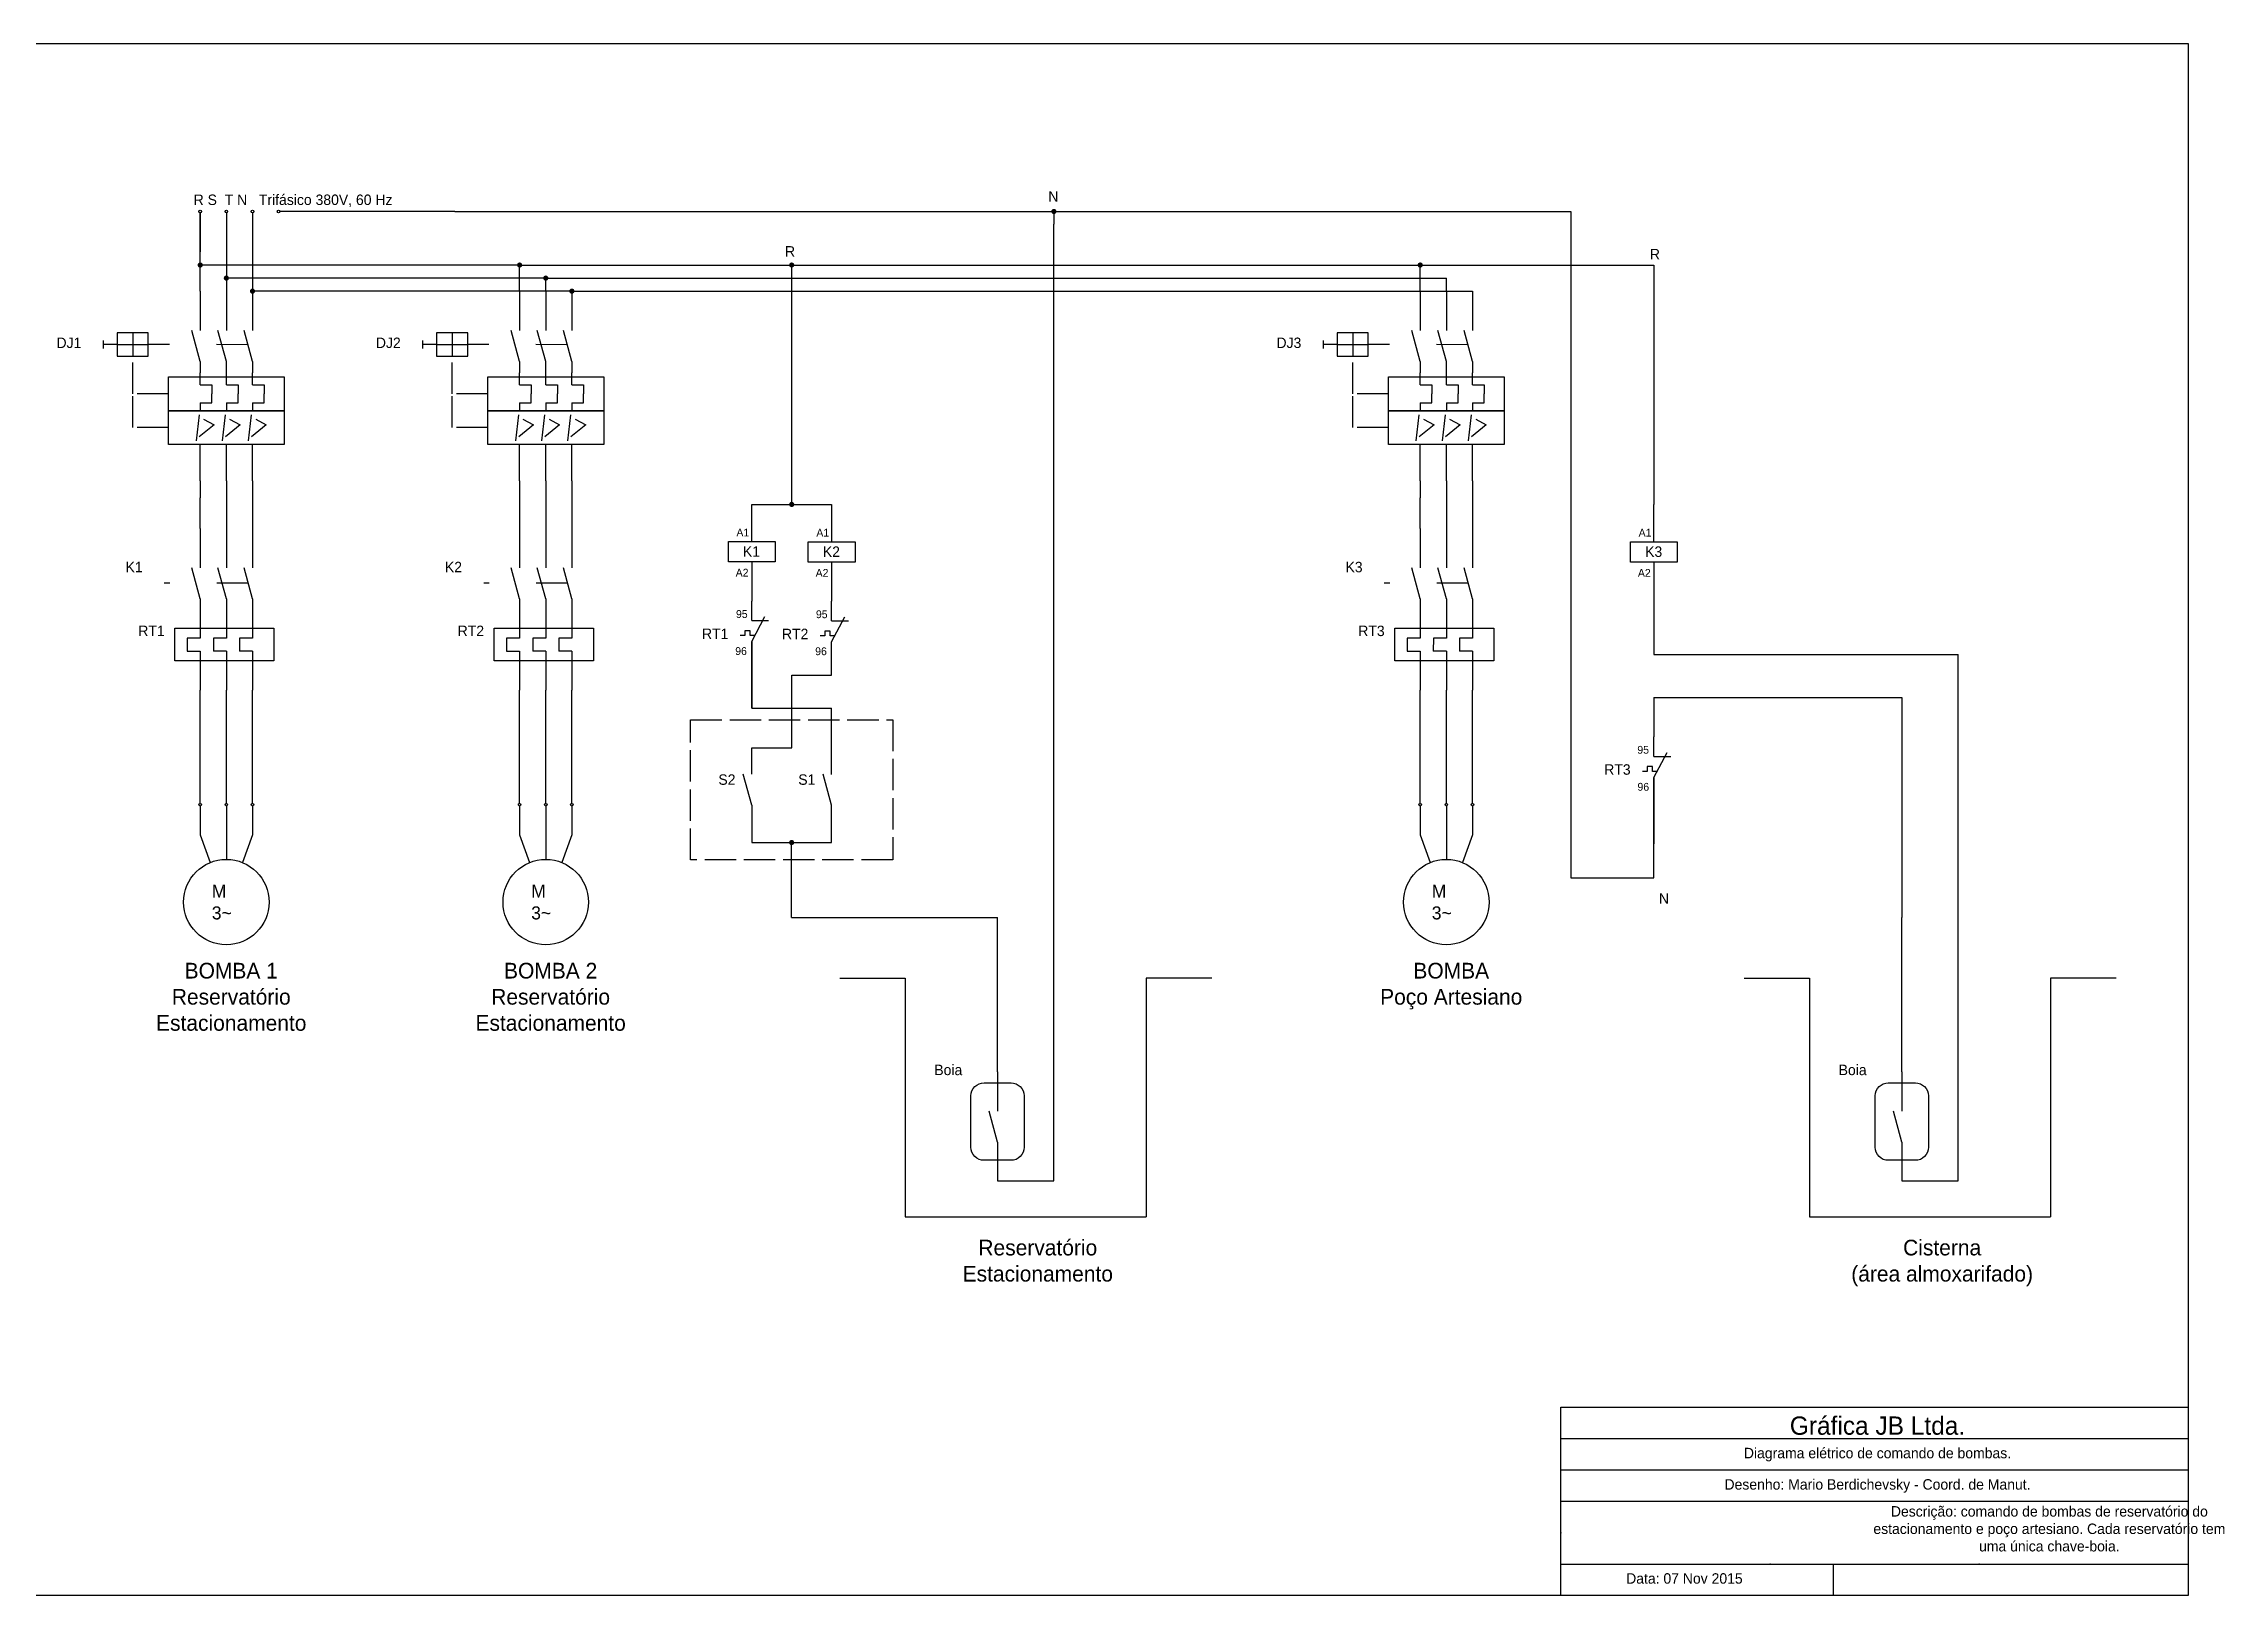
# Model space of a CAD drawing. Header units: millimetres. Extents: x 3664 to 5358, y 483 to 1077.
# Drawn here: x 4524 to 5358, y 483 to 1077 of the extents above; entities that cross this region are included whole.
import ezdxf

# ---------------------------------------------------------------- set-up
doc = ezdxf.new("R2010")
doc.units = ezdxf.units.MM
doc.linetypes.add('ACAD_ISO02W100', pattern=[15, 12, -3])
doc.linetypes.add('ACAD_ISO03W100', pattern=[30, 12, -18])

msp = doc.modelspace()

# ---------------------------------------------------------------- hatches: boundary and pattern name
h = msp.add_hatch(color=256)
edge = h.paths.add_edge_path()
edge.add_arc((4910.26, 1012.65), 1, 0, 360)
h = msp.add_hatch(color=256)
edge = h.paths.add_edge_path()
edge.add_arc((4583.54, 992.15), 1, 0, 360)
h = msp.add_hatch(color=256)
edge = h.paths.add_edge_path()
edge.add_arc((4593.54, 987.15), 1, 0, 360)
h = msp.add_hatch(color=256)
edge = h.paths.add_edge_path()
edge.add_arc((4705.78, 992.15), 1, 0, 360)
h = msp.add_hatch(color=256)
edge = h.paths.add_edge_path()
edge.add_arc((4715.78, 987.15), 1, 0, 360)
h = msp.add_hatch(color=256)
edge = h.paths.add_edge_path()
edge.add_arc((4809.91, 992.15), 1, 0, 360)
h = msp.add_hatch(color=256)
edge = h.paths.add_edge_path()
edge.add_arc((5050.46, 992.15), 1, 0, 360)
h = msp.add_hatch(color=256)
edge = h.paths.add_edge_path()
edge.add_arc((4603.54, 982.15), 1, 0, 360)
h = msp.add_hatch(color=256)
edge = h.paths.add_edge_path()
edge.add_arc((4725.78, 982.15), 1, 0, 360)
h = msp.add_hatch(color=256)
edge = h.paths.add_edge_path()
edge.add_arc((4809.91, 900.51), 1, 0, 360, ccw=False)
h = msp.add_hatch(color=256)
edge = h.paths.add_edge_path()
edge.add_arc((4809.89, 771.09), 1, 0, 360)

# ---------------------------------------------------------------- linework, layer by layer
for p, q in [((4583.54, 1012.15), (4583.54, 997.15)), ((4583.54, 982.15), (4583.54, 1012.15)), ((4593.54, 1012.15), (4593.54, 997.15)), ((4603.54, 1012.15), (4603.54, 997.15)), ((4680.98, 1012.65), (4614.04, 1012.65)), ((4680.98, 1012.65), (4910.26, 1012.65)), ((4910.26, 1012.65), (4910.26, 1007.81)), ((4910.26, 1012.65), (5108.16, 1012.65)), ((5108.16, 1012.65), (5108.16, 982.15)), ((4910.26, 641.53), (4910.26, 1007.81)), ((4593.54, 997.15), (4593.54, 982.15)), ((4603.54, 997.15), (4603.54, 982.15)), ((4650.98, 992.15), (4583.54, 992.15)), ((4650.98, 987.15), (4593.54, 987.15)), ((4705.78, 992.15), (4977.31, 992.15)), ((4715.78, 987.15), (4977.31, 987.15)), ((4809.91, 978.47), (4809.91, 992.15)), ((4977.31, 992.15), (5050.46, 992.15)), ((4977.31, 987.15), (5060.46, 987.15)), ((5050.46, 992.15), (5109.81, 992.15)), ((5050.46, 982.15), (5050.46, 992.15)), ((5060.46, 982.15), (5060.46, 987.15)), ((5109.81, 992.15), (5139.92, 992.15)), ((5139.92, 992.15), (5139.92, 900.44)), ((4583.54, 982.15), (4583.54, 967.15)), ((4593.54, 982.15), (4593.54, 967.15)), ((4603.54, 982.15), (4603.54, 967.15)), ((4650.98, 982.15), (4603.54, 982.15)), ((4725.78, 982.15), (4650.98, 982.15)), ((4705.78, 982.15), (4705.78, 967.15)), ((4715.78, 982.15), (4715.78, 967.15)), ((4725.78, 982.15), (4725.78, 967.15)), ((4725.78, 982.15), (4977.31, 982.15)), ((4809.91, 900.51), (4809.91, 978.47)), ((4977.31, 982.15), (5070.46, 982.15)), ((5050.46, 982.15), (5050.46, 967.15)), ((5060.46, 982.15), (5060.46, 967.15)), ((5070.46, 982.15), (5070.46, 967.15)), ((5108.16, 982.15), (5108.16, 757.57)), ((4583.54, 955.24), (4580.31, 967.15)), ((4593.54, 955.24), (4590.31, 967.15)), ((4603.54, 955.24), (4600.31, 967.15)), ((4705.78, 955.24), (4702.54, 967.15)), ((4715.78, 955.24), (4712.54, 967.15)), ((4725.78, 955.24), (4722.54, 967.15)), ((5050.46, 955.24), (5047.22, 967.15)), ((5060.46, 955.24), (5057.22, 967.15)), ((5070.46, 955.24), (5067.22, 967.15)), ((4583.54, 955.24), (4583.54, 950.85)), ((4593.54, 950.85), (4593.54, 955.24)), ((4603.54, 955.24), (4603.54, 950.85)), ((4705.78, 955.24), (4705.78, 950.85)), ((4715.78, 950.85), (4715.78, 955.24)), ((4725.78, 955.24), (4725.78, 950.85)), ((5050.46, 955.24), (5050.46, 950.85)), ((5060.46, 950.85), (5060.46, 955.24)), ((5070.46, 955.24), (5070.46, 950.85)), ((4583.54, 946.31), (4583.54, 950.85)), ((4583.54, 946.31), (4588.01, 946.31)), ((4588.01, 946.31), (4588.01, 942.84)), ((4593.54, 946.31), (4593.54, 950.85)), ((4593.54, 946.31), (4598.01, 946.31)), ((4598.01, 946.31), (4598.01, 942.84)), ((4603.54, 946.31), (4603.54, 950.85)), ((4603.54, 946.31), (4608.01, 946.31)), ((4608.01, 946.31), (4608.01, 942.84)), ((4705.78, 946.31), (4705.78, 950.85)), ((4705.78, 946.31), (4710.25, 946.31)), ((4710.25, 946.31), (4710.25, 942.84)), ((4715.78, 946.31), (4715.78, 950.85)), ((4715.78, 946.31), (4720.25, 946.31)), ((4720.25, 946.31), (4720.25, 942.84)), ((4725.78, 946.31), (4725.78, 950.85)), ((4725.78, 946.31), (4730.25, 946.31)), ((4730.25, 946.31), (4730.25, 942.84)), ((5050.46, 946.31), (5050.46, 950.85)), ((5050.46, 946.31), (5054.93, 946.31)), ((5054.93, 946.31), (5054.93, 942.84)), ((5060.46, 946.31), (5060.46, 950.85)), ((5060.46, 946.31), (5064.93, 946.31)), ((5064.93, 946.31), (5064.93, 942.84)), ((5070.46, 946.31), (5070.46, 950.85)), ((5070.46, 946.31), (5074.93, 946.31)), ((5074.93, 946.31), (5074.93, 942.84)), ((4582.05, 924.83), (4583.2, 934.84)), ((4583.54, 939.37), (4588.01, 939.37)), ((4583.54, 939.37), (4583.54, 936.37)), ((4588.01, 939.37), (4588.01, 942.84)), ((4592.05, 924.83), (4593.2, 934.84)), ((4593.54, 939.37), (4598.01, 939.37)), ((4593.54, 939.37), (4593.54, 936.37)), ((4598.01, 939.37), (4598.01, 942.84)), ((4602.05, 924.83), (4603.2, 934.84)), ((4603.54, 939.37), (4608.01, 939.37)), ((4603.54, 939.37), (4603.54, 936.37)), ((4608.01, 939.37), (4608.01, 942.84)), ((4704.29, 924.83), (4705.44, 934.84)), ((4705.78, 939.37), (4710.25, 939.37)), ((4705.78, 939.37), (4705.78, 936.37)), ((4710.25, 939.37), (4710.25, 942.84)), ((4714.29, 924.83), (4715.44, 934.84)), ((4715.78, 939.37), (4720.25, 939.37)), ((4715.78, 939.37), (4715.78, 936.37)), ((4720.25, 939.37), (4720.25, 942.84)), ((4724.29, 924.83), (4725.44, 934.84)), ((4725.78, 939.37), (4730.25, 939.37)), ((4725.78, 939.37), (4725.78, 936.37)), ((4730.25, 939.37), (4730.25, 942.84)), ((5048.96, 924.83), (5050.11, 934.84)), ((5050.46, 939.37), (5054.93, 939.37)), ((5050.46, 939.37), (5050.46, 936.37)), ((5054.93, 939.37), (5054.93, 942.84)), ((5058.96, 924.83), (5060.11, 934.84)), ((5060.46, 939.37), (5064.93, 939.37)), ((5060.46, 939.37), (5060.46, 936.37)), ((5064.93, 939.37), (5064.93, 942.84)), ((5068.96, 924.83), (5070.11, 934.84)), ((5070.46, 939.37), (5074.93, 939.37)), ((5070.46, 939.37), (5070.46, 936.37)), ((5074.93, 939.37), (5074.93, 942.84)), ((4588.83, 930.94), (4583.18, 926.33)), ((4584.8, 933.2), (4588.83, 930.94)), ((4598.83, 930.94), (4593.18, 926.33)), ((4594.8, 933.2), (4598.83, 930.94)), ((4608.83, 930.94), (4603.18, 926.33)), ((4604.8, 933.2), (4608.83, 930.94)), ((4711.07, 930.94), (4705.42, 926.33)), ((4707.04, 933.2), (4711.07, 930.94)), ((4721.07, 930.94), (4715.42, 926.33)), ((4717.04, 933.2), (4721.07, 930.94)), ((4731.07, 930.94), (4725.42, 926.33)), ((4727.04, 933.2), (4731.07, 930.94)), ((5055.74, 930.94), (5050.1, 926.33)), ((5051.72, 933.2), (5055.74, 930.94)), ((5065.74, 930.94), (5060.1, 926.33)), ((5061.72, 933.2), (5065.74, 930.94)), ((5075.74, 930.94), (5070.1, 926.33)), ((5071.72, 933.2), (5075.74, 930.94)), ((4583.54, 909.58), (4583.54, 923.43)), ((4593.54, 909.58), (4593.54, 923.43)), ((4603.54, 909.58), (4603.54, 923.43)), ((4705.78, 909.58), (4705.78, 923.43)), ((4715.78, 909.58), (4715.78, 923.43)), ((4725.78, 909.58), (4725.78, 923.43)), ((5050.46, 909.58), (5050.46, 923.43)), ((5060.46, 909.58), (5060.46, 923.43)), ((5070.46, 909.58), (5070.46, 923.43)), ((4583.54, 909.58), (4583.54, 902.98)), ((4583.54, 891.27), (4583.54, 902.98)), ((4593.54, 909.58), (4593.54, 902.98)), ((4593.54, 902.98), (4593.54, 891.27)), ((4603.54, 909.58), (4603.54, 902.98)), ((4603.54, 902.98), (4603.54, 891.27)), ((4705.78, 909.58), (4705.78, 902.98)), ((4705.78, 902.98), (4705.78, 891.27)), ((4715.78, 909.58), (4715.78, 902.98)), ((4715.78, 902.98), (4715.78, 891.27)), ((4725.78, 909.58), (4725.78, 902.98)), ((4725.78, 902.98), (4725.78, 891.27)), ((5050.46, 909.58), (5050.46, 902.98)), ((5050.46, 891.27), (5050.46, 902.98)), ((5060.46, 909.58), (5060.46, 902.98)), ((5060.46, 902.98), (5060.46, 891.27)), ((5070.46, 909.58), (5070.46, 902.98)), ((5070.46, 902.98), (5070.46, 891.27)), ((4794.62, 886.24), (4794.62, 900.51)), ((4794.62, 900.51), (4825.2, 900.51)), ((4825.2, 900.51), (4825.2, 886.24)), ((5139.92, 886.17), (5139.92, 900.44)), ((4583.54, 891.27), (4583.54, 876.27)), ((4593.54, 891.27), (4593.54, 876.27)), ((4603.54, 891.27), (4603.54, 876.27)), ((4705.78, 891.27), (4705.78, 876.27)), ((4715.78, 891.27), (4715.78, 876.27)), ((4725.78, 891.27), (4725.78, 876.27)), ((5050.46, 891.27), (5050.46, 876.27)), ((5060.46, 891.27), (5060.46, 876.27)), ((5070.46, 891.27), (5070.46, 876.27)), ((4794.6, 878.52), (4794.6, 863.52)), ((4825.2, 878.44), (4825.2, 863.44)), ((5139.91, 878.44), (5139.91, 843.09)), ((4583.54, 864.37), (4580.31, 876.27)), ((4593.54, 864.37), (4590.31, 876.27)), ((4603.54, 864.37), (4600.31, 876.27)), ((4705.78, 864.37), (4702.54, 876.27)), ((4715.78, 864.37), (4712.54, 876.27)), ((4725.78, 864.37), (4722.54, 876.27)), ((5050.46, 864.37), (5047.22, 876.27)), ((5060.46, 864.37), (5057.22, 876.27)), ((5070.46, 864.37), (5067.22, 876.27)), ((4583.54, 864.37), (4583.54, 849.37)), ((4593.54, 864.37), (4593.54, 849.37)), ((4603.54, 864.37), (4603.54, 849.37)), ((4705.78, 864.37), (4705.78, 849.37)), ((4715.78, 864.37), (4715.78, 849.37)), ((4725.78, 864.37), (4725.78, 849.37)), ((4794.6, 856.02), (4794.6, 863.52)), ((4825.2, 855.94), (4825.2, 863.44)), ((5050.46, 864.37), (5050.46, 849.37)), ((5060.46, 864.37), (5060.46, 849.37)), ((5070.46, 864.37), (5070.46, 849.37)), ((4794.6, 848), (4799.66, 857.58)), ((4794.6, 856.02), (4801.03, 856.02)), ((4825.2, 847.93), (4830.26, 857.51)), ((4825.2, 855.94), (4831.63, 855.94)), ((4578.58, 849.37), (4578.56, 844.37)), ((4578.56, 844.37), (4583.54, 844.37)), ((4583.54, 844.37), (4583.54, 829.37)), ((4588.58, 849.37), (4588.56, 844.39)), ((4593.54, 844.37), (4588.56, 844.39)), ((4593.54, 844.37), (4593.54, 829.37)), ((4598.58, 849.37), (4598.56, 844.39)), ((4603.54, 844.37), (4598.56, 844.39)), ((4603.54, 844.37), (4603.54, 829.37)), ((4700.81, 849.37), (4700.8, 844.37)), ((4700.8, 844.37), (4705.78, 844.37)), ((4705.78, 844.37), (4705.78, 829.37)), ((4710.81, 849.37), (4710.8, 844.39)), ((4715.78, 844.37), (4710.8, 844.39)), ((4715.78, 844.37), (4715.78, 829.37)), ((4720.81, 849.37), (4720.8, 844.39)), ((4725.78, 844.37), (4720.8, 844.39)), ((4725.78, 844.37), (4725.78, 829.37)), ((4794.6, 822.55), (4794.6, 848)), ((4794.6, 848), (4794.6, 822.55)), ((4825.2, 835.11), (4825.2, 847.93)), ((5045.49, 849.37), (5045.47, 844.37)), ((5045.47, 844.37), (5050.46, 844.37)), ((5050.46, 844.37), (5050.46, 829.37)), ((5055.49, 849.37), (5055.47, 844.39)), ((5060.46, 844.37), (5055.47, 844.39)), ((5060.46, 844.37), (5060.46, 829.37)), ((5065.49, 849.37), (5065.47, 844.39)), ((5070.46, 844.37), (5065.47, 844.39)), ((5070.46, 844.37), (5070.46, 829.37)), ((5139.91, 843.09), (5179.85, 843.09)), ((5179.85, 843.09), (5256.36, 843.09)), ((5256.36, 641.53), (5256.36, 843.09)), ((4809.9, 807.31), (4809.9, 835.11)), ((4809.9, 835.11), (4825.2, 835.11)), ((4583.54, 786.07), (4583.54, 829.37)), ((4593.54, 786.07), (4593.54, 829.37)), ((4603.54, 786.07), (4603.54, 829.37)), ((4705.78, 786.07), (4705.78, 829.37)), ((4715.78, 786.07), (4715.78, 829.37)), ((4725.78, 786.07), (4725.78, 829.37)), ((5050.46, 786.07), (5050.46, 829.37)), ((5060.46, 786.07), (5060.46, 829.37)), ((5070.46, 786.07), (5070.46, 829.37)), ((5139.91, 826.55), (5139.91, 811.55)), ((5139.91, 826.55), (5179.85, 826.55)), ((5179.85, 826.55), (5234.79, 826.55)), ((5234.79, 826.55), (5234.79, 742.45)), ((4794.6, 822.55), (4825.2, 822.55)), ((4825.2, 797.19), (4825.2, 822.55)), ((5139.91, 804.05), (5139.91, 811.55)), ((4794.6, 797.26), (4794.6, 807.31)), ((4794.6, 807.31), (4809.9, 807.31)), ((5139.91, 796.03), (5144.96, 805.61)), ((5139.91, 804.05), (5146.33, 804.05)), ((4794.6, 785.36), (4791.37, 797.26)), ((4825.18, 785.36), (4821.95, 797.26)), ((5139.91, 770.59), (5139.91, 796.03)), ((5139.91, 796.03), (5139.91, 770.59)), ((4583.54, 785.07), (4583.54, 774.03)), ((4593.54, 785.07), (4593.54, 764.64)), ((4603.54, 785.07), (4603.54, 774.03)), ((4705.78, 785.07), (4705.78, 774.03)), ((4715.78, 785.07), (4715.78, 764.64)), ((4725.78, 785.07), (4725.78, 774.03)), ((4794.6, 785.36), (4794.6, 771.09)), ((4825.18, 771.09), (4825.18, 785.36)), ((5050.46, 785.07), (5050.46, 774.03)), ((5060.46, 785.07), (5060.46, 764.64)), ((5070.46, 785.07), (5070.46, 774.03)), ((4583.54, 774.03), (4587.35, 763.42)), ((4603.54, 774.03), (4599.73, 763.42)), ((4705.78, 774.03), (4709.58, 763.42)), ((4725.78, 774.03), (4721.97, 763.42)), ((4794.6, 771.09), (4825.18, 771.09)), ((4809.89, 742.45), (4809.89, 771.09)), ((5050.46, 774.03), (5054.26, 763.42)), ((5070.46, 774.03), (5066.65, 763.42)), ((5139.91, 757.57), (5139.91, 770.59)), ((5108.16, 757.57), (5139.91, 757.57)), ((4809.89, 742.45), (4888.68, 742.45)), ((4888.68, 683.28), (4888.68, 742.45)), ((5234.79, 683.28), (5234.79, 742.45)), ((4828.3, 719.19), (4853.33, 719.19)), ((4853.33, 719.19), (4853.33, 627.78)), ((4970.64, 719.19), (4945.62, 719.19)), ((4945.62, 719.19), (4945.62, 627.78)), ((5174.4, 719.19), (5199.43, 719.19)), ((5199.43, 719.19), (5199.43, 627.78)), ((5316.75, 719.19), (5291.72, 719.19)), ((5291.72, 719.19), (5291.72, 627.78)), ((4888.68, 683.28), (4888.68, 668.28)), ((5234.79, 683.28), (5234.79, 668.28)), ((4888.68, 656.38), (4885.45, 668.28)), ((5234.79, 656.38), (5231.56, 668.28)), ((4888.68, 656.38), (4888.68, 641.53)), ((5234.79, 656.38), (5234.79, 641.53)), ((4888.68, 641.53), (4910.26, 641.53)), ((5234.79, 641.53), (5256.36, 641.53)), ((4853.33, 627.78), (4945.62, 627.78)), ((5199.43, 627.78), (5291.72, 627.78)), ((5104.33, 482.91), (5104.33, 554.91)), ((5104.33, 554.91), (5344.33, 554.91)), ((5104.33, 542.91), (5344.33, 542.91)), ((5344.33, 542.91), (5344.33, 482.91)), ((5104.33, 530.91), (5344.33, 530.91)), ((5104.33, 518.91), (5344.33, 518.91)), ((5104.33, 494.91), (5344.33, 494.91)), ((5208.54, 494.91), (5208.54, 482.91)), ((5344.33, 482.91), (5104.33, 482.91))]:
    msp.add_line(p, q)
at = {"linetype": 'ACAD_ISO03W100'}
for p, q in [((4546.35, 963.3), (4546.35, 960.17)), ((4551.74, 961.73), (4546.35, 961.73)), ((4551.74, 961.73), (4563.66, 961.73)), ((4557.7, 966.21), (4557.7, 957.25)), ((4601.8, 961.66), (4563.66, 961.73)), ((4668.59, 963.3), (4668.59, 960.17)), ((4673.97, 961.73), (4668.59, 961.73)), ((4673.97, 961.73), (4685.9, 961.73)), ((4679.94, 966.21), (4679.94, 957.25)), ((4724.03, 961.66), (4685.9, 961.73)), ((5013.27, 963.3), (5013.27, 960.17)), ((5018.65, 961.73), (5013.27, 961.73)), ((5018.65, 961.73), (5030.58, 961.73)), ((5024.61, 966.21), (5024.61, 957.25)), ((5068.71, 961.66), (5030.58, 961.73)), ((4557.7, 942.84), (4557.7, 957.25)), ((4679.94, 942.84), (4679.94, 957.25)), ((5024.61, 942.84), (5024.61, 957.25)), ((4571.36, 942.84), (4557.7, 942.84)), ((4557.7, 929.9), (4557.7, 942.84)), ((4693.6, 942.84), (4679.94, 942.84)), ((4679.94, 929.9), (4679.94, 942.84)), ((5038.28, 942.84), (5024.61, 942.84)), ((5024.61, 929.9), (5024.61, 942.84)), ((4571.36, 929.9), (4557.7, 929.9)), ((4693.6, 929.9), (4679.94, 929.9)), ((5038.28, 929.9), (5024.61, 929.9)), ((4601.92, 870.32), (4569.78, 870.38)), ((4724.16, 870.32), (4692.02, 870.38)), ((5068.84, 870.32), (5036.7, 870.38))]:
    msp.add_line(p, q, dxfattribs=at)
for points in [[(4504.33, 1076.91), (5344.33, 1076.91), (5344.33, 482.91), (4504.33, 482.91)], [(4571.36, 949.32), (4615.72, 949.32), (4615.72, 936.37), (4571.36, 936.37)], [(4693.6, 949.32), (4737.95, 949.32), (4737.95, 936.37), (4693.6, 936.37)], [(5038.28, 949.32), (5082.63, 949.32), (5082.63, 936.37), (5038.28, 936.37)], [(4571.36, 936.37), (4615.72, 936.37), (4615.72, 923.43), (4571.36, 923.43)], [(4693.6, 936.37), (4737.95, 936.37), (4737.95, 923.43), (4693.6, 923.43)], [(5038.28, 936.37), (5082.63, 936.37), (5082.63, 923.43), (5038.28, 923.43)], [(4785.66, 886.32), (4803.55, 886.32), (4803.55, 878.52), (4785.66, 878.52)], [(4816.26, 886.24), (4834.15, 886.24), (4834.15, 878.44), (4816.26, 878.44)], [(5130.96, 886.24), (5148.85, 886.24), (5148.85, 878.44), (5130.96, 878.44)], [(4573.82, 853.15), (4611.77, 853.15), (4611.77, 840.62), (4573.82, 840.62)], [(4696.06, 853.15), (4734.01, 853.15), (4734.01, 840.62), (4696.06, 840.62)], [(5040.73, 853.15), (5078.69, 853.15), (5078.69, 840.62), (5040.73, 840.62)]]:
    msp.add_lwpolyline(points, close=True)
for points in [[(4705.78, 982.15), (4705.78, 992.15), (4650.98, 992.15)], [(4715.78, 982.15), (4715.78, 987.15), (4650.98, 987.15)], [(4795.81, 850.29), (4794.04, 850.29), (4794.04, 852.13), (4791.96, 852.13), (4791.96, 850.29), (4790.19, 850.29)], [(4826.41, 850.21), (4824.65, 850.21), (4824.65, 852.05), (4822.56, 852.05), (4822.56, 850.21), (4820.79, 850.21)], [(4583.54, 849.37), (4578.58, 849.37)], [(4593.54, 849.37), (4588.58, 849.37)], [(4603.54, 849.37), (4598.58, 849.37)], [(4705.78, 849.37), (4700.81, 849.37)], [(4715.78, 849.37), (4710.81, 849.37)], [(4725.78, 849.37), (4720.81, 849.37)], [(5050.46, 849.37), (5045.49, 849.37)], [(5060.46, 849.37), (5055.49, 849.37)], [(5070.46, 849.37), (5065.49, 849.37)], [(5141.11, 798.32), (5139.35, 798.32), (5139.35, 800.16), (5137.26, 800.16), (5137.26, 798.32), (5135.5, 798.32)]]:
    msp.add_lwpolyline(points)
for points in [[(4563.66, 966.21), (4551.74, 966.21), (4551.74, 957.25), (4563.66, 957.25)], [(4685.9, 966.21), (4673.97, 966.21), (4673.97, 957.25), (4685.9, 957.25)], [(5030.58, 966.21), (5018.65, 966.21), (5018.65, 957.25), (5030.58, 957.25)]]:
    msp.add_lwpolyline(points, close=True, dxfattribs=at)
at = {"linetype": 'ACAD_ISO02W100'}
msp.add_lwpolyline([(4771.2, 818.12), (4848.61, 818.12), (4848.6, 764.42), (4771.19, 764.42)], close=True, dxfattribs=at)
for points in [[(4883.51, 679.11), (4893.86, 679.11, -0.414214), (4898.86, 674.11), (4898.86, 654.44, -0.414214), (4893.86, 649.44), (4883.51, 649.44, -0.414214), (4878.51, 654.44), (4878.51, 674.11, -0.414214)], [(5229.61, 679.11), (5239.97, 679.11, -0.414214), (5244.97, 674.11), (5244.97, 654.44, -0.414214), (5239.97, 649.44), (5229.61, 649.44, -0.414214), (5224.61, 654.44), (5224.61, 674.11, -0.414214)]]:
    msp.add_lwpolyline(points, format="xyb", close=True)
for centre, radius in [((4583.54, 1012.65), 0.5), ((4593.54, 1012.65), 0.5), ((4603.54, 1012.65), 0.5), ((4613.54, 1012.65), 0.5), ((4583.54, 785.57), 0.5), ((4593.54, 785.57), 0.5), ((4603.54, 785.57), 0.5), ((4705.78, 785.57), 0.5), ((4715.78, 785.57), 0.5), ((4725.78, 785.57), 0.5), ((5050.46, 785.57), 0.5), ((5060.46, 785.57), 0.5), ((5070.46, 785.57), 0.5), ((4593.54, 748.29), 16.35), ((4715.78, 748.29), 16.35), ((5060.46, 748.29), 16.35)]:
    msp.add_circle(centre, radius)
for p in [(5104.33, 530.91), (5104.33, 518.91), (5104.33, 506.91), (5104.33, 494.91), (5184.33, 494.91), (5264.33, 494.91)]:
    msp.add_point(p)

# ---------------------------------------------------------------- texts
at = {"linetype": 'ACAD_ISO03W100'}
for s, insert, char_height, width, attachment_point in [(' {\\H1.6x;R S  T N   Trifásico 380V, 60 Hz}', (4580.09, 1019.13), 2.5, 146.4157, 1), (' {\\H1.6x;N}', (4907.2, 1020.39), 2.5, 12.1355, 1), (' {\\H1.6x;R}', (4806.42, 999.37), 2.5, 12.1355, 1), (' {\\H1.6x;R}', (5137.42, 998.32), 2.5, 12.1355, 1), (' DJ1', (4527.04, 964.38), 4, 16.5758, 1), (' DJ2', (4649.28, 964.38), 4, 15.9575, 1), (' DJ3', (4993.96, 964.38), 4, 16.5758, 1), ('A1', (4788.75, 891.25), 3, 12.2722, 1), ('A1', (4819.35, 891.18), 3, 12.2722, 1), ('A1', (5134.05, 891.18), 3, 12.2722, 1), ('  {\\H1.6x;K1}', (4553.08, 878.54), 2.5, 14.1027, 1), ('  {\\H1.6x;K2}', (4675.32, 878.54), 2.5, 14.1027, 1), (' {\\H1.6x;K1}', (4790.3, 884.5), 2.5, 9.0429, 1), (' {\\H1.6x;K2}', (4820.9, 884.42), 2.5, 11.8803, 1), ('  {\\H1.6x;K3}', (5020, 878.54), 2.5, 14.1027, 1), (' {\\H1.6x;K3}', (5135.61, 884.42), 2.5, 16.5983, 1), ('A2', (4788.47, 875.88), 3, 12.2722, 1), ('A2', (4819.07, 875.81), 3, 12.2722, 1), ('A2', (5133.77, 875.81), 3, 12.2722, 1), ('95', (4788.58, 860.05), 3, 12.2722, 1), ('95', (4819.18, 859.97), 3, 12.2722, 1), ('  {\\H1.6x;RT1}', (4557.98, 854.11), 2.5, 14.1027, 1), ('  {\\H1.6x;RT2}', (4680.21, 854.11), 2.5, 14.1027, 1), (' {\\H1.6x;RT1}', (4774.65, 853), 2.5, 16.9683, 1), (' {\\H1.6x;RT2}', (4805.25, 852.93), 2.5, 16.9683, 1), ('  {\\H1.6x;RT3}', (5024.89, 854.11), 2.5, 14.1027, 1), ('96', (4788.3, 845.87), 3, 12.2722, 1), ('96', (4818.9, 845.8), 3, 12.2722, 1), ('95', (5133.55, 808.08), 3, 12.2722, 1), (' {\\H1.6x;S2}', (4780.91, 797.19), 2.5, 12.028, 1), (' {\\H1.6x;S1}', (4811.5, 797.19), 2.5, 19.4497, 1), (' {\\H1.6x;RT3}', (5119.95, 801.04), 2.5, 16.9683, 1), ('96', (5133.6, 793.91), 3, 12.2722, 1), (' M\\P 3~', (4586.12, 754.99), 5, 18.0857, 1), (' M\\P 3~', (4708.36, 754.99), 5, 18.0857, 1), (' M\\P 3~', (5053.03, 754.99), 5, 18.0857, 1), (' {\\H1.6x;N}', (5140.88, 751.68), 2.5, 12.1355, 1), ('BOMBA 1\\PReservatório\\PEstacionamento', (4595.41, 725.04), 6, 87.3425, 2), ('BOMBA 2\\PReservatório\\PEstacionamento', (4717.65, 725.04), 6, 87.3425, 2), ('BOMBA\\PPoço Artesiano', (5062.33, 725.04), 6, 93.4316, 2), (' {\\H1.6x;Boia}', (4863.56, 686.05), 2.5, 19.4497, 1), (' {\\H1.6x;Boia}', (5209.67, 686.05), 2.5, 19.4497, 1), ('Reservatório\\PEstacionamento', (4904.1, 619.04), 6, 27.9353, 2), ('Cisterna\\P(área almoxarifado)', (5250.21, 619.04), 6, 107.8207, 2), ('Gráfica JB Ltda.', (5225.47, 551.39), 7, 193.8577, 2), ('Diagrama elétrico de comando de bombas.', (5225.47, 539.39), 4, 285.5642, 2), ('Desenho: Mario Berdichevsky - Coord. de Manut.', (5225.47, 527.39), 4, 364.4199, 2), ('Descrição: comando de bombas de reservatório do\\Pestacionamento e poço artesiano. Cada reservatório tem\\Puma única chave-boia.', (5291.24, 517.07), 4, 364.4199, 2), ('Data: 07 Nov 2015', (5151.57, 491.39), 4, 193.8577, 2)]:
    msp.add_mtext(s, dxfattribs=dict(at, insert=insert, char_height=char_height, width=width, attachment_point=attachment_point))

doc.saveas('drawing.dxf')
